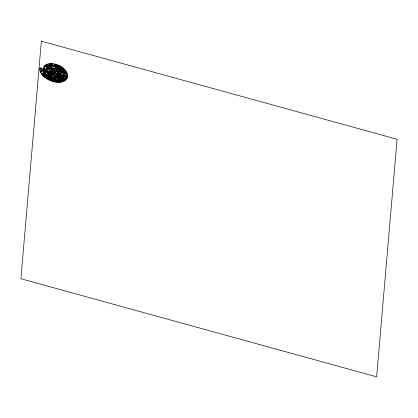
<?xml version="1.0" encoding="UTF-8"?>
<svg xmlns="http://www.w3.org/2000/svg" width="418" height="418" viewBox="0 0 418 418"><rect width="100%" height="100%" fill="white"/><g stroke="black" fill="none" stroke-linecap="round" stroke-linejoin="round"><path stroke-width="0.63" d="M46.664 78.124L46.999 78.391M44.731 76.269L45.071 76.186M54.079 81.317L53.723 80.909L54.418 81.087L54.397 81.51A0.972 0.601 22.3 0 1 53.295 81.311A0.862 0.533 22.3 0 1 53.013 81.05A0.941 0.585 22.3 0 1 53.358 80.324A0.899 0.559 22.3 0 1 54.215 80.59A0.549 0.34 22.3 0 1 54.418 80.878L53.441 80.569A0.58 0.361 22.3 0 0 53.932 81.39M58.933 68.521L59.204 68.777A0.669 0.418 22.3 0 0 59.225 68.474M58.447 78.474L58.797 78.845A1.003 0.622 22.3 0 0 59.204 78.892M62.977 69.602L63.442 70.119M49.867 79.749L49.716 79.916A0.747 0.465 22.3 0 1 48.744 79.498M64.429 69.796L63.97 69.289M58.034 68.15L58.264 67.998A0.747 0.465 22.3 0 1 59.152 68.479M49.251 74.195L49.063 73.939A0.669 0.418 22.3 0 0 48.916 74.19M58.165 66.19L58.186 66.431A0.627 0.392 22.3 0 0 58.87 66.755M50.907 77.931L50.73 77.508L51.377 77.826L51.153 78.176A0.972 0.601 22.3 0 1 50.087 77.732A0.862 0.533 22.3 0 1 49.909 77.445M55.103 64.811L55.087 64.827A0.528 0.329 22.3 0 1 54.899 64.905L55.103 65.077M58.478 78.385L58.52 78.338A0.69 0.428 22.3 0 1 59.57 78.448M44.689 76.384L44.005 76.311M57.339 65.328L57.344 65.323A2.262 1.406 22.3 0 0 57.24 65.558A1.928 1.197 22.3 0 0 57.167 65.798M54.596 80.747L54.795 80.653A0.69 0.428 22.3 0 1 55.813 81.118M45.771 65.49L46.435 65.344A0.669 0.418 22.3 0 0 45.996 65.171M50.035 74.733L49.758 74.812M48.483 68.029L47.945 67.632L49.486 68.353L49.146 68.667A1.406 0.873 22.3 0 1 48.916 68.824L48.274 68.275A0.622 0.387 22.3 0 1 48.07 68.28A1.709 1.061 22.3 0 1 47.751 68.223L47.391 68.144L48.117 68.071M48.619 68.249L48.922 68.515M61.033 67.82L61.18 67.695A1.165 0.721 22.3 0 0 60.72 67.575L61.321 67.052L61.059 66.88L60.432 67.753A0.601 0.371 22.3 0 1 60.735 67.742A1.045 0.648 22.3 0 1 61.033 67.82M48.984 78.814L49.334 78.767A0.69 0.428 22.3 0 1 50.103 79.457M46.173 66.206L46.555 66.148M66.88 76.703L66.619 76.917A0.669 0.418 22.3 0 0 67.047 76.928M58.797 78.469L59.069 78.422M59.612 79.169L58.839 79.127M45.092 76.734L45.75 76.369L44.945 76.473A2.409 1.5 22.3 0 0 44.71 76.625M43.08 74.043L43.263 74.284A0.549 0.34 22.3 0 0 43.451 74.085A0.899 0.559 22.3 0 0 43.059 73.495M45.546 77.121L46.461 76.959L45.912 77.262A2.383 1.479 22.3 0 1 45.63 77.393M58.536 66.253L58.818 66.216M55.73 64.612L56.451 64.827A1.311 0.815 22.3 0 1 56.315 65.673L56.331 65.689M63.552 69.581L63.578 69.571A1.928 1.197 22.3 0 0 63.301 69.681M64.644 70.496L64.962 70.522M57.856 76.75L57.099 76.06A1.369 0.852 22.3 0 1 57.282 76.019M57.893 65.38A1.311 0.815 22.3 0 1 57.621 66.154L57.642 66.169M59.518 78.469L59.11 78.438M60.95 80.559L60.406 80.695L61.598 81.729L61.268 81.259M54.303 64.8L54.22 64.241A0.627 0.392 22.3 0 1 54.951 64.388L55.139 64.675M54.925 80.857L55.74 81.118M55.432 81.641L54.565 81.332M61.127 80.737L60.824 80.81L61.253 81.045A0.883 0.549 22.3 0 0 61.446 80.987M56.273 65.71L55.604 65.469M41.706 71.488L41.695 71.488A1.928 1.197 22.3 0 1 41.335 71.494L41.298 71.499A2.262 1.406 22.3 0 1 40.927 71.462L40.849 71.441M40.797 71.222L40.818 71.217A2.048 1.27 22.3 0 1 41.199 71.217A2.147 1.332 22.3 0 1 41.581 71.248L41.664 71.274M49.444 79.713L48.655 79.195A0.669 0.418 22.3 0 0 48.676 79.504M42.432 74.158L42.657 73.84L42.997 74.331L42.448 74.414A0.972 0.601 22.3 0 1 41.805 73.652A0.862 0.533 22.3 0 1 41.894 73.406M57.574 66.18L56.952 65.929A1.306 0.81 22.3 0 1 57.24 65.114L57.93 65.38M65.981 76.123L66.143 75.924A0.69 0.428 22.3 0 0 65.595 76.384M47.986 72.455L48.885 72.361L47.981 72.204A2.409 1.5 22.3 0 0 47.642 72.257M63.479 69.921L63.515 69.921A2.147 1.332 22.3 0 0 63.802 69.843A2.048 1.27 22.3 0 0 64.106 69.728M64.67 70.757L63.818 70.511A0.543 0.334 22.3 0 0 64.22 71.065A0.7 0.434 22.3 0 0 64.471 71.091M58.452 68.218L58.922 68.463M50.552 77.158L51.148 77.455M48.232 72.894L49.308 73.035L48.556 73.113A2.383 1.479 22.3 0 1 48.18 73.134M54.716 64.764L54.434 64.649M63.944 69.487L63.902 69.487A2.262 1.406 22.3 0 0 63.583 69.576M58.833 66.002L58.666 66.013A1.322 0.82 22.3 0 0 58.473 66.028A1.04 0.648 22.3 0 0 58.301 66.081M54.528 64.388L54.842 64.633M59.152 78.668L59.126 78.668A1.092 0.679 22.3 0 1 58.86 78.652M49.627 74.576L49.24 74.289M48.112 72.899L47.788 72.659M49.319 78.96L49.685 79.122M58.447 68.944L58.139 68.771M46.602 65.636L47.082 66.075A0.69 0.428 22.3 0 1 46.142 66.248M45.332 77.168L45.019 76.964M58.436 69.132L58.875 68.855M54.006 73.113C50.604 72.267 53.713 68.85 55.97 70.82C61.159 73.004 55.787 77.717 52.344 74.827C40.619 66.222 63.468 65.433 61.519 75.324C53.817 86.056 34.919 64.194 53.932 65.647C59.973 65.657 69.712 74.561 62.261 79.483C54.586 82.534 43.566 77.617 42.197 69.142A1.364 0.846 22.3 0 0 40.88 67.951A1.364 0.846 22.3 0 0 39.59 68.542A15.44 9.593 22.3 0 0 41.434 73.803M64.215 70.877L64.471 71.091M58.457 69.137L58.473 69.142A0.69 0.428 22.3 0 1 57.752 68.411M63.996 69.294L64.022 69.304A1.306 0.81 22.3 0 0 63.008 69.623M49.894 73.939L50.181 74.158M64.168 70.443L64.9 70.297A0.575 0.355 22.3 0 1 65.161 70.992M54.92 81.003A1.092 0.679 22.3 0 0 55.171 81.097L55.223 81.123M55.166 81.102L55.192 81.113A1.865 1.16 22.3 0 1 55.578 81.259L55.808 81.745A0.747 0.465 22.3 0 1 54.831 81.625M51.153 77.534L51.477 77.654A0.549 0.34 22.3 0 0 51.398 77.361M52.062 78.474L51.754 78.359L52.104 77.753A1.369 0.852 22.3 0 1 52.339 77.852M42.808 73.563L43.143 73.887M49.726 79.289L50.029 79.43M59.565 66.023L58.551 65.537L59.042 65.981M46.92 78.014L47.448 78.098L47.537 77.743A1.406 0.873 22.3 0 0 47.239 77.508L46.685 77.116L45.797 77.811L46.497 77.748M57.82 68.442L58.107 68.604M58.875 66.504L59.152 66.655A0.549 0.345 22.3 0 1 58.886 66.786M40.692 71.572L40.536 71.055A1.311 0.815 22.3 0 1 41.774 71.133L41.957 71.661A1.306 0.81 22.3 0 1 40.724 71.562M46.779 77.738L46.811 77.424L47.119 77.638M44.59 75.924L44.282 75.627L44.773 75.736M43.874 76.191L43.352 75.679L44.533 75.23L44.961 75.653A2.074 1.291 22.3 0 1 45.128 75.83L45.134 75.841M44.042 76.086L43.77 75.82L44.266 75.877A1.672 1.04 22.3 0 1 44.428 76.05M65.61 76.379L66.29 76.687A1.003 0.622 22.3 0 0 66.493 76.494M49.873 79.686L49.789 79.519A1.865 1.16 22.3 0 0 49.476 79.263L49.455 79.242A1.092 0.679 22.3 0 1 49.251 79.075M58.024 68.265L58.107 68.411A1.865 1.16 22.3 0 0 58.363 68.646L58.4 68.688A1.092 0.679 22.3 0 1 58.562 68.834M50.103 74.561L50.076 74.488A1.865 1.16 22.3 0 0 49.899 74.226A1.092 0.679 22.3 0 1 49.768 74.033M54.565 80.878L54.721 81.118A1.003 0.622 22.3 0 0 55.113 81.301M49.878 77.372A0.972 0.601 22.3 0 1 50.568 76.834M50.63 76.969A0.899 0.559 22.3 0 1 51.404 77.361M50.719 77.957A0.58 0.361 22.3 0 1 50.573 77.199M48.164 73.187A0.737 0.455 22.3 0 1 47.563 72.523M46.994 78.187A1.709 1.061 22.3 0 1 46.994 78.385M52.527 78.736A1.102 0.684 22.3 0 0 52.83 78.166A0.794 0.496 22.3 0 0 52.762 77.936A0.522 0.324 22.3 0 0 52.574 77.769A1.322 0.82 22.3 0 0 52.26 77.633L51.691 77.414L51.377 78.406L51.973 78.626A0.961 0.596 22.3 0 0 52.516 78.746M49.606 74.232A1.003 0.622 22.3 0 1 49.428 73.939L50.019 73.793A0.69 0.428 22.3 0 1 50.453 74.561M49.742 74.822A0.747 0.465 22.3 0 1 48.995 74.205M49.251 79.352A1.003 0.622 22.3 0 1 48.943 79.091M58.342 76.724A1.102 0.684 22.3 0 0 57.841 76.024A0.794 0.496 22.3 0 0 57.569 75.851A0.522 0.324 22.3 0 0 57.308 75.804A1.322 0.82 22.3 0 0 57.031 75.857L56.561 75.977L57.517 77.074L57.997 76.938A0.961 0.596 22.3 0 0 58.301 76.792M58.844 79.127A0.669 0.418 22.3 0 0 59.22 79.378A0.747 0.465 22.3 0 0 60.025 79.122L59.523 78.688A1.865 1.16 22.3 0 0 59.157 78.673M60.093 69.942A0.794 0.496 22.3 0 0 59.993 70.125A0.522 0.324 22.3 0 0 60.046 70.313A1.322 0.82 22.3 0 0 60.244 70.537L60.636 70.924L61.801 70.464L61.18 70.125L61.383 70.323L60.505 70.532A1.369 0.852 22.3 0 1 60.37 70.386M60.124 69.963A1.102 0.684 22.3 0 1 60.923 69.754A0.961 0.596 22.3 0 1 61.394 70.062M59.607 66.054A1.369 0.852 22.3 0 1 58.896 66.18M58.614 68.578A1.003 0.622 22.3 0 1 58.886 68.855M47.015 77.884A0.883 0.549 22.3 0 1 46.8 77.727M56.169 65.459A2.147 1.332 22.3 0 0 56.216 65.229L56.226 65.208A2.048 1.27 22.3 0 0 56.242 64.957M55.892 64.847A2.262 1.406 22.3 0 0 55.84 65.093A1.928 1.197 22.3 0 0 55.819 65.349M55.62 65.443A1.306 0.81 22.3 0 1 55.761 64.633M60.955 80.564A1.406 0.873 22.3 0 1 61.284 80.507L61.676 81.113A0.622 0.387 22.3 0 1 61.854 81.191A1.709 1.061 22.3 0 1 62.157 81.338L62.491 81.505L61.676 81.338A0.988 0.611 22.3 0 0 61.53 81.27M57.512 65.934A2.147 1.332 22.3 0 0 57.606 65.725A2.048 1.27 22.3 0 0 57.679 65.469M60.396 70.125A0.711 0.439 22.3 0 1 60.913 70.02M57.318 75.987A0.711 0.439 22.3 0 1 57.94 76.52M54.1 73.129A1.688 1.05 22.3 0 1 52.945 72.063L52.893 71.776A1.954 1.212 22.3 0 1 52.987 71.389A1.902 1.181 22.3 0 1 53.264 71.091L53.535 70.961A2.231 1.385 22.3 0 1 54.606 70.877L55.019 70.956A2.55 1.583 22.3 0 1 56.205 71.473L56.388 71.603A2.869 1.782 22.3 0 1 57.323 72.659L57.402 72.831A3.224 2.001 22.3 0 1 57.323 74.127A3.553 2.205 22.3 0 1 56.258 74.879L56.033 74.937A3.887 2.414 22.3 0 1 54.168 74.921L53.865 74.859A4.243 2.633 22.3 0 1 51.566 73.777A4.567 2.837 22.3 0 1 50.144 72.23L50.019 71.98A4.906 3.046 22.3 0 1 49.852 70.287L49.935 70.057A5.251 3.266 22.3 0 1 51.545 68.74A5.58 3.464 22.3 0 1 54.032 68.531L54.444 68.589A5.915 3.673 22.3 0 1 57.318 69.587L57.71 69.811A6.254 3.887 22.3 0 1 59.941 71.781L60.171 72.105A6.594 4.096 22.3 0 1 60.866 74.42L60.824 74.744A6.923 4.3 22.3 0 1 59.57 76.593L59.252 76.787A7.263 4.509 22.3 0 1 56.315 77.455L55.808 77.445A7.602 4.723 22.3 0 1 52.093 76.572L51.566 76.337A7.932 4.927 22.3 0 1 48.342 74.111L47.976 73.72A8.271 5.136 22.3 0 1 46.45 70.809L46.393 70.386A8.606 5.345 22.3 0 1 47.244 67.789L47.547 67.486A8.94 5.554 22.3 0 1 50.667 66.148L51.242 66.081A9.274 5.763 22.3 0 1 55.688 66.572L56.357 66.786A9.614 5.972 22.3 0 1 60.652 69.074L61.185 69.508A9.943 6.176 22.3 0 1 63.797 72.904L63.985 73.422A10.283 6.385 22.3 0 1 63.876 76.807L63.646 77.236A10.622 6.599 22.3 0 1 60.667 79.41L60.061 79.587A11.014 6.84 22.3 0 1 57.344 79.901A10.831 6.725 22.3 0 1 55.082 79.713L54.298 79.561A11.354 7.054 22.3 0 1 50.411 78.244L48.232 77.016A11.688 7.263 22.3 0 1 45.766 75A11.49 7.137 22.3 0 1 44.355 73.296L43.989 72.695A12.028 7.472 22.3 0 1 43.08 70.292A11.819 7.341 22.3 0 1 43.033 68.562L43.148 68.003A12.368 7.681 22.3 0 1 44.621 65.616L46.205 64.565A12.707 7.89 22.3 0 1 49.763 63.646L52.302 63.651A13.036 8.099 22.3 0 1 55.913 64.32A12.806 7.958 22.3 0 1 58.604 65.297L59.487 65.71A13.381 8.308 22.3 0 1 62.716 67.721A13.136 8.161 22.3 0 1 64.722 69.534L65.302 70.187A13.716 8.522 22.3 0 1 67.005 72.91A13.47 8.365 22.3 0 1 67.596 74.968L67.653 75.648A14.055 8.731 22.3 0 1 66.87 78.73L65.553 80.24A14.395 8.94 22.3 0 1 62.151 81.912L59.513 82.325A14.729 9.149 22.3 0 1 55.573 82.116A14.452 8.977 22.3 0 1 52.48 81.406L51.445 81.055A15.069 9.358 22.3 0 1 46.57 78.647L44.052 76.724A15.403 9.567 22.3 0 1 41.445 73.803M41.936 73.354A0.972 0.601 22.3 0 1 43.127 73.39M42.223 74.08A0.58 0.361 22.3 0 1 42.788 73.594M54.784 81.651A0.669 0.418 22.3 0 1 54.575 81.338M48.519 68.353A0.883 0.549 22.3 0 1 48.64 68.265M63.442 79.885A0.914 0.57 22.3 0 0 64.821 80.423A0.914 0.57 22.3 0 0 64.685 79.43A0.914 0.57 22.3 0 0 63.39 79.504A0.799 0.496 22.3 0 0 63.395 79.681A1.097 0.679 22.3 0 0 63.484 79.885M52.527 78.129A0.711 0.439 22.3 0 1 52.417 78.391M55.004 65.339A0.559 0.345 22.3 0 1 54.314 65.192M45.646 77.455A0.737 0.455 22.3 0 1 44.794 76.928M64.398 69.775A1.311 0.815 22.3 0 1 63.437 70.104M50.766 66.483A0.752 0.47 22.3 0 0 50.75 66.786L51.55 66.624A0.789 0.491 22.3 0 1 51.9 67.22L51.043 67.267A0.805 0.502 22.3 0 0 51.315 67.47A0.789 0.491 22.3 0 0 52.203 67.335M50.703 66.436A0.852 0.528 22.3 0 1 51.743 66.525A0.852 0.528 22.3 0 1 52.114 67.293M46.241 65.683A1.003 0.622 22.3 0 1 46.597 65.621M46.644 65.856A1.092 0.679 22.3 0 0 46.435 65.903L46.388 65.913A1.865 1.16 22.3 0 1 46.084 65.981L45.473 65.668A0.747 0.465 22.3 0 1 46.011 65.224M66.117 76.452A1.092 0.679 22.3 0 0 66.196 76.342L66.222 76.316A1.865 1.16 22.3 0 1 66.373 76.123L67.058 76.228A0.747 0.465 22.3 0 1 66.995 76.881M52.025 64.252L52.02 65.02L51.55 64.999L51.137 63.849L51.759 64.769L51.759 63.886L52.678 64.821L52.36 63.917L52.658 63.933L53.07 65.077L52.605 65.051L52.025 64.252M47.203 69.937L47.49 70.433L47.203 69.937M41.361 41.173L20.9 278.738L376.639 376.827L397.1 139.262L41.361 41.173M53.948 69.482L53.875 69.937L54.34 69.691L54.972 70.036L54.627 69.545L55.087 69.299L54.413 69.236L54.063 68.745L53.99 69.2L53.311 69.137L53.948 69.482M62.319 74.655L62.188 75.423L63.771 75.914L63.907 75.13L63.64 75.047L63.541 75.621L62.93 74.89L62.846 75.402L62.491 75.292L62.319 74.655M43.482 68.28L43.357 69.012L43.712 68.578L45.013 68.98L43.482 68.28M51.498 74.853L51.236 75.94L49.873 75.083L51.498 74.853M56.357 73.646L56.247 74.085L55.934 73.589L55.249 73.495L55.746 73.281L55.432 72.784L56.049 73.145L56.545 72.931L56.43 73.375L57.047 73.735L56.357 73.646M51.163 74.927L51.043 75.324L50.682 75.094L51.163 74.927M58.248 71.645L58.123 72.079L58.624 71.875L59.236 72.246L58.938 71.744L59.445 71.541L58.755 71.436L58.457 70.94L58.332 71.373L57.642 71.274L58.248 71.645M52.422 75.93L52.966 76.348L52.422 75.93M65.464 76.839L66.953 77.633L65.464 76.839M58.938 74.043L58.515 74.947L59.419 75.506L58.045 75.407L59.434 76.264L58.687 75.564L60.051 75.658L58.661 74.801L60.192 75.381L60.49 74.655L60.014 75.078L59.591 74.906L59.784 74.43L58.99 74.66L58.938 74.043M50.369 79.248L50.75 79.592L50.416 80.392L50.73 80.522L51.069 79.728L51.518 79.911L50.369 79.248M46.973 74.2L46.194 75.041L47.981 75.183L47.02 74.869L46.973 74.2M56.649 67.136L56.216 68.077L57.313 68.103L57.141 68.474L57.454 68.609L57.888 67.664L57.574 67.528L57.386 67.946L56.775 67.685L56.968 67.267L56.649 67.136M61.854 76.228L61.712 76.51L63.233 77.189L62.125 76.473L63.505 76.651L62.407 75.919L63.698 76.275L62.172 75.595L62.031 75.877L62.982 76.515L61.854 76.228M65.145 77.638L66.551 78.5L66.89 77.847L66.394 78.197L65.145 77.638M44.386 67.209L44.491 67.695L44.386 67.209M48.577 75.627L48.039 76.604L46.821 75.637L48.577 75.627M46.983 68.923L48.697 69.252L47.365 68.218L47.37 69.001L46.983 68.923M47.788 68.824L47.657 69.064L48.284 69.205L47.788 68.824M54.862 72.241L54.633 72.633L54.434 72.131L53.739 71.959L54.309 71.823L54.11 71.321L54.664 71.739L55.233 71.603L55.004 71.995L55.557 72.413L54.862 72.241M48.206 75.658L47.992 76.008L47.668 75.752L48.206 75.658M55.735 67.282L55.479 67.617L55.317 67.162L55.735 67.282M56.012 66.932L54.789 66.577L55.27 67.805L55.646 67.915L56.357 67.032L56.012 66.932M60.093 66.31L60.234 66.624L60.093 66.31M51.383 71.462L51.08 71.812L50.959 71.321L50.27 71.091L50.881 71.013L50.761 70.517L51.262 70.966L51.874 70.888L51.571 71.243L52.072 71.687L51.383 71.462M51.665 69.722L51.351 70.072L51.968 69.999L52.464 70.454L52.349 69.958L52.971 69.89L52.281 69.654L52.172 69.158L51.858 69.508L51.174 69.273L51.665 69.722M56.299 70.187L55.986 70.537L56.602 70.464L57.094 70.914L56.984 70.423L57.6 70.355L56.916 70.119L56.806 69.623L56.493 69.973L55.803 69.738L56.299 70.187M53.922 74.017L53.608 74.367L54.23 74.299L54.721 74.749L54.612 74.252L55.228 74.185L54.539 73.949L54.429 73.453L54.115 73.803L53.431 73.568L53.922 74.017M47.861 77.915L48.154 78.291L47.542 78.95L48.979 78.574L47.861 77.915M59.544 73.484L59.22 73.824L59.121 73.333L58.436 73.093L59.058 73.03L58.959 72.539L59.445 72.993L60.067 72.931L59.743 73.27L60.229 73.725L59.544 73.484M52.177 80.199L51.879 80.507L52.292 80.648L52.177 80.199M51.743 80.643L51.215 80.716L52.036 79.901L52.407 80.026L52.772 81.249L51.743 80.643M64.179 78.866L65.422 79.869L64.67 79.169L66.034 79.258L64.633 78.406L65.396 79.106L64.179 78.866M44.512 66.258L46.22 66.807L45.107 65.668L45.196 66.091L44.512 66.258M45.384 66.284L45.181 66.483L45.802 66.702L45.384 66.284M49.031 75.966L48.227 76.713L49.01 76.4L49.319 77.408L50.123 76.661L49.334 76.98L49.031 75.966M52.198 73.15L51.837 73.469L51.78 72.983L51.106 72.716L51.743 72.685L51.686 72.199L52.14 72.664L52.778 72.633L52.422 72.951L52.877 73.416L52.198 73.15M62.548 72.168L61.937 72.894L63.421 72.842L62.35 72.654L62.951 71.927L61.472 71.98L62.548 72.168M61.958 70.6L60.939 71.29L62.799 71.703L62.235 71.431L61.958 70.6M58.849 69.179L59.633 69.994L60.589 69.351L59.622 68.63L60.166 69.263L59.11 69.074L59.534 69.691L58.849 69.179M60.589 77.539L61.645 78.615L62.329 78.166L61.629 78.323L60.589 77.539M62.313 67.742L61.514 68.515A0.601 0.371 22.3 0 1 61.827 68.531A1.045 0.648 22.3 0 1 62.12 68.636L62.292 68.526A1.165 0.721 22.3 0 0 61.843 68.374L62.554 67.93L62.313 67.742M61.733 71.112L61.347 71.358L61.958 71.405L61.733 71.112M57.83 75.512L59.027 76.515L57.83 75.512M48.431 67.251L48.201 67.371L50.045 68.035L49.256 66.828L49.209 67.22L48.431 67.251M49.34 67.423L49.063 67.57L49.643 67.873L49.34 67.423M62.334 80.078L62.094 80.193L63.87 80.914L63.108 79.702L62.867 79.817L63.458 80.7L62.334 80.078M46.633 64.738L47.788 65.762L46.633 64.738M63.374 68.609L63.384 68.907L63.374 68.609M59.993 77.847L59.717 77.957L60.391 79.18L60.485 78.798L61.535 78.715L59.993 77.847M60.673 78.469L60.114 78.14L60.673 78.469M45.06 70.705L44.146 71.039L45.222 71.379L43.65 71.196L44.501 70.632L43.435 70.292L45.06 70.705M47.725 64.325L46.863 64.618L47.647 64.591L48.744 65.386L47.725 64.325M45.552 72.126L44.235 72.554L44.428 72.209L43.733 71.421L45.552 72.126M45.144 71.99L44.517 71.839L45.144 71.99M50.301 66.514L49.397 66.765L50.202 66.77L51.247 67.596L50.301 66.514M49.444 73.15L48.169 73.5L49.637 73.375L49.444 73.15M65.966 72.481L65.056 72.727L65.229 73.077L66.718 73.046L65.433 72.842L66.493 72.58L65.098 72.157L66.164 71.912L64.675 71.943L65.966 72.481M43.733 74.315L42.443 74.65L43.153 75.486L42.85 74.822L43.885 75.219L43.42 74.67L43.707 74.597L44.423 75.13L43.733 74.315M66.786 73.176L65.36 73.479L65.438 73.746L67.12 74.305L66.53 73.495L66.786 73.176M66.29 73.542L65.757 73.636L66.378 73.84L66.29 73.542M45.374 73.218L45.107 73.265L45.687 73.652L45.374 73.218M60.307 80.726L59.272 80.862L60.03 81.996L61.091 81.855L60.192 81.766L59.983 81.458L60.678 81.364L59.685 81.014L60.307 80.726M49.428 63.975L49.141 64.017L49.773 64.957L49.491 65.203L50.594 65.056L50.061 64.921L49.428 63.975M58.818 80.893L58.52 80.914L59.445 82.043L58.818 80.893M50.63 63.881L50.327 63.891L51.242 65.025L50.63 63.881M56.184 76.013L55.834 76.029L55.897 77.199L56.2 76.917L57.355 77.137L56.184 76.013M56.571 76.703L56.19 76.719L56.158 76.285L56.571 76.703M67.256 74.989L65.678 75.308L67.277 76.066L66.896 75.24L67.256 74.989M57.627 79.086L57.057 79.101L57.627 79.086M41.095 72.068L40.917 72.293L41.095 72.068M66.634 75.245L66.039 75.256L66.64 75.533L66.634 75.245M58.368 80.935L57.25 80.92L57.747 82.069L58.891 82.085L57.971 81.881L57.841 81.567L58.593 81.578L57.642 81.118L58.368 80.935M48.431 71.353L46.91 71.269L47.459 72.095L47.255 71.515L48.431 71.353M57.041 80.914L55.975 80.82L56.305 81.959L56.623 81.985L56.487 81.505L57.135 81.567L56.352 81.04L57.041 80.914M53.797 66.718L53.196 66.655L53.797 66.718M41.283 70.072L41.006 70.041A1.165 0.721 22.3 0 0 41.293 70.349L40.165 70.208L41.753 70.449A0.601 0.371 22.3 0 1 41.466 70.276A1.045 0.648 22.3 0 1 41.277 70.072M54.434 75.93L54.121 75.883L54.34 77.011L54.643 77.053L54.502 76.327L55.594 77.189L55.375 76.06L55.072 76.019L55.213 76.75L54.434 75.93M54.878 78.328L54.565 78.281L54.784 79.404L55.087 79.451L54.946 78.725L56.038 79.587L55.819 78.459L55.516 78.417L55.657 79.154L54.878 78.328M63.337 73.824L63.029 73.782L63.108 74.211L63.416 74.258L63.337 73.824M44.956 69.607L43.362 69.257L43.388 70.083L43.655 70.146L43.634 69.54L44.073 69.634L44.089 70.177L44.355 70.24L44.339 69.696L44.695 69.775L44.982 70.417L44.956 69.607M62.46 76.802A0.914 0.57 22.3 0 0 61.247 77.011A0.799 0.496 22.3 0 0 61.289 77.194A1.097 0.679 22.3 0 0 61.415 77.393A0.914 0.57 22.3 0 0 62.784 77.816A0.914 0.57 22.3 0 0 62.46 76.802M61.702 77.434A0.564 0.35 22.3 0 0 62.611 77.497A0.564 0.35 22.3 0 0 61.963 76.886A0.564 0.35 22.3 0 0 61.702 77.434M63.834 80.01A0.564 0.35 22.3 0 0 64.738 80.057A0.564 0.35 22.3 0 0 64.069 79.451A0.564 0.35 22.3 0 0 63.834 80.01M53.389 78.793A0.564 0.35 22.3 0 0 54.309 78.882A0.564 0.35 22.3 0 0 53.682 78.26A0.564 0.35 22.3 0 0 53.389 78.793M40.494 69.022A0.596 0.371 22.3 0 0 41.439 69.069A0.596 0.371 22.3 0 0 40.745 68.437A0.596 0.371 22.3 0 0 40.494 69.022M54.69 78.83A0.914 0.57 22.3 0 0 53.499 78.03A0.799 0.496 22.3 0 0 53.285 78.082A1.097 0.679 22.3 0 0 53.117 78.197A0.914 0.57 22.3 0 0 53.603 79.19A0.914 0.57 22.3 0 0 54.69 78.83"/></g></svg>
